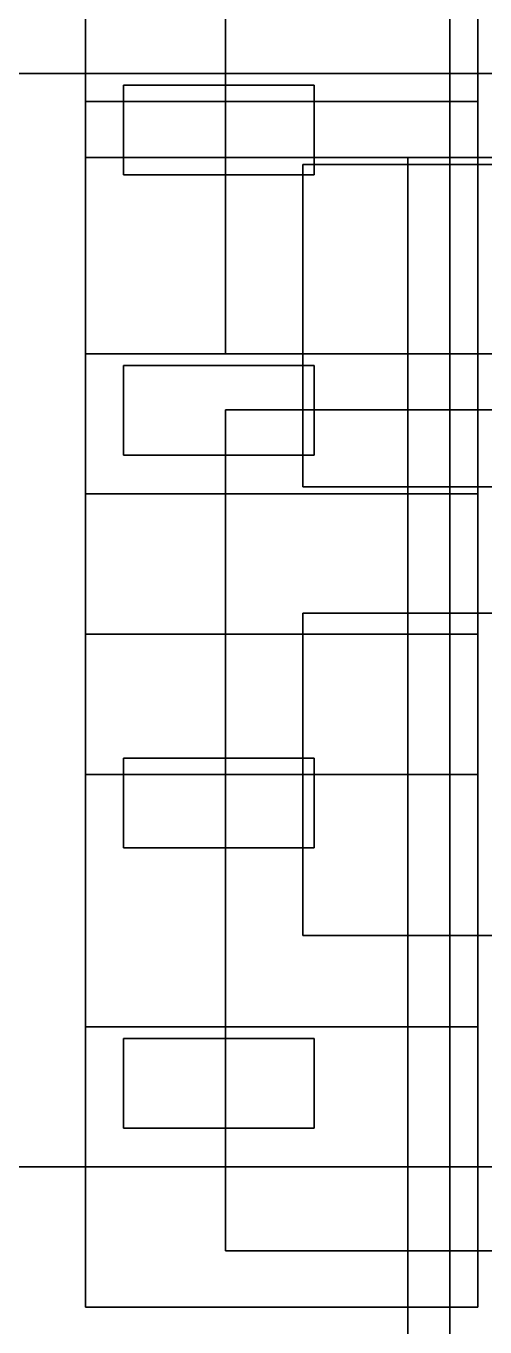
# Model space of a CAD drawing. Header units: feet. Extents: x -228 to 222, y -147 to 142.
# Drawn here: x -61.12 to -44.75, y -47.71 to -1.31 of the extents above; entities that cross this region are included whole.
import ezdxf

# ---------------------------------------------------------------- set-up
doc = ezdxf.new("R2010")
doc.units = ezdxf.units.FT
for name, color, linetype in [('bed', 7, 'CONTINUOUS'), ('corridor_sterile', 7, 'CONTINUOUS'), ('elevator_public', 7, 'CONTINUOUS'), ('floor', 7, 'CONTINUOUS'), ('icu', 7, 'CONTINUOUS'), ('med_surg', 7, 'CONTINUOUS'), ('oncology', 7, 'CONTINUOUS'), ('pediatrics', 7, 'CONTINUOUS'), ('procedure', 7, 'CONTINUOUS'), ('rehab', 7, 'CONTINUOUS'), ('research', 7, 'CONTINUOUS'), ('telemetry', 7, 'CONTINUOUS'), ('utility', 7, 'CONTINUOUS'), ('women', 7, 'CONTINUOUS')]:
    doc.layers.add(name, color=color, linetype=linetype)

msp = doc.modelspace()

# ---------------------------------------------------------------- linework, layer by layer
at = {"layer": 'bed'}
for points in [[(-50.84, -3.42, 183.75), (-57.64, -3.42, 183.75), (-57.64, -3.42, 185.95), (-50.84, -3.42, 185.95)], [(-57.64, -3.42, 183.75), (-57.64, -6.62, 183.75), (-57.64, -6.62, 185.95), (-57.64, -3.42, 185.95)], [(-57.64, -6.62, 185.95), (-50.84, -6.62, 185.95), (-50.84, -3.42, 185.95), (-57.64, -3.42, 185.95)], [(-57.64, -6.62, 183.75), (-57.64, -3.42, 183.75), (-50.84, -3.42, 183.75), (-50.84, -6.62, 183.75)], [(-50.84, -6.62, 183.75), (-50.84, -3.42, 183.75), (-50.84, -3.42, 185.95), (-50.84, -6.62, 185.95)], [(-57.64, -6.62, 183.75), (-50.84, -6.62, 183.75), (-50.84, -6.62, 185.95), (-57.64, -6.62, 185.95)], [(-50.84, -13.42, 78.75), (-57.64, -13.42, 78.75), (-57.64, -13.42, 80.95), (-50.84, -13.42, 80.95)], [(-57.64, -13.42, 78.75), (-57.64, -16.62, 78.75), (-57.64, -16.62, 80.95), (-57.64, -13.42, 80.95)], [(-57.64, -16.62, 80.95), (-50.84, -16.62, 80.95), (-50.84, -13.42, 80.95), (-57.64, -13.42, 80.95)], [(-57.64, -16.62, 78.75), (-57.64, -13.42, 78.75), (-50.84, -13.42, 78.75), (-50.84, -16.62, 78.75)], [(-50.84, -13.42, 93.75), (-57.64, -13.42, 93.75), (-57.64, -13.42, 95.95), (-50.84, -13.42, 95.95)], [(-57.64, -13.42, 93.75), (-57.64, -16.62, 93.75), (-57.64, -16.62, 95.95), (-57.64, -13.42, 95.95)], [(-57.64, -16.62, 95.95), (-50.84, -16.62, 95.95), (-50.84, -13.42, 95.95), (-57.64, -13.42, 95.95)], [(-57.64, -16.62, 93.75), (-57.64, -13.42, 93.75), (-50.84, -13.42, 93.75), (-50.84, -16.62, 93.75)], [(-50.84, -13.42, 108.75), (-57.64, -13.42, 108.75), (-57.64, -13.42, 110.95), (-50.84, -13.42, 110.95)], [(-57.64, -13.42, 108.75), (-57.64, -16.62, 108.75), (-57.64, -16.62, 110.95), (-57.64, -13.42, 110.95)], [(-57.64, -16.62, 110.95), (-50.84, -16.62, 110.95), (-50.84, -13.42, 110.95), (-57.64, -13.42, 110.95)], [(-57.64, -16.62, 108.75), (-57.64, -13.42, 108.75), (-50.84, -13.42, 108.75), (-50.84, -16.62, 108.75)], [(-50.84, -13.42, 123.75), (-57.64, -13.42, 123.75), (-57.64, -13.42, 125.95), (-50.84, -13.42, 125.95)], [(-57.64, -13.42, 123.75), (-57.64, -16.62, 123.75), (-57.64, -16.62, 125.95), (-57.64, -13.42, 125.95)], [(-57.64, -16.62, 125.95), (-50.84, -16.62, 125.95), (-50.84, -13.42, 125.95), (-57.64, -13.42, 125.95)], [(-57.64, -16.62, 123.75), (-57.64, -13.42, 123.75), (-50.84, -13.42, 123.75), (-50.84, -16.62, 123.75)], [(-50.84, -13.42, 168.75), (-57.64, -13.42, 168.75), (-57.64, -13.42, 170.95), (-50.84, -13.42, 170.95)], [(-57.64, -13.42, 168.75), (-57.64, -16.62, 168.75), (-57.64, -16.62, 170.95), (-57.64, -13.42, 170.95)], [(-57.64, -16.62, 170.95), (-50.84, -16.62, 170.95), (-50.84, -13.42, 170.95), (-57.64, -13.42, 170.95)], [(-57.64, -16.62, 168.75), (-57.64, -13.42, 168.75), (-50.84, -13.42, 168.75), (-50.84, -16.62, 168.75)], [(-50.84, -16.62, 78.75), (-50.84, -13.42, 78.75), (-50.84, -13.42, 80.95), (-50.84, -16.62, 80.95)], [(-50.84, -16.62, 93.75), (-50.84, -13.42, 93.75), (-50.84, -13.42, 95.95), (-50.84, -16.62, 95.95)], [(-50.84, -16.62, 108.75), (-50.84, -13.42, 108.75), (-50.84, -13.42, 110.95), (-50.84, -16.62, 110.95)], [(-50.84, -16.62, 123.75), (-50.84, -13.42, 123.75), (-50.84, -13.42, 125.95), (-50.84, -16.62, 125.95)], [(-50.84, -16.62, 168.75), (-50.84, -13.42, 168.75), (-50.84, -13.42, 170.95), (-50.84, -16.62, 170.95)], [(-57.64, -16.62, 78.75), (-50.84, -16.62, 78.75), (-50.84, -16.62, 80.95), (-57.64, -16.62, 80.95)], [(-57.64, -16.62, 93.75), (-50.84, -16.62, 93.75), (-50.84, -16.62, 95.95), (-57.64, -16.62, 95.95)], [(-57.64, -16.62, 108.75), (-50.84, -16.62, 108.75), (-50.84, -16.62, 110.95), (-57.64, -16.62, 110.95)], [(-57.64, -16.62, 123.75), (-50.84, -16.62, 123.75), (-50.84, -16.62, 125.95), (-57.64, -16.62, 125.95)], [(-57.64, -16.62, 168.75), (-50.84, -16.62, 168.75), (-50.84, -16.62, 170.95), (-57.64, -16.62, 170.95)], [(-50.84, -27.42, 183.75), (-57.64, -27.42, 183.75), (-57.64, -27.42, 185.95), (-50.84, -27.42, 185.95)], [(-57.64, -27.42, 183.75), (-57.64, -30.62, 183.75), (-57.64, -30.62, 185.95), (-57.64, -27.42, 185.95)], [(-57.64, -30.62, 185.95), (-50.84, -30.62, 185.95), (-50.84, -27.42, 185.95), (-57.64, -27.42, 185.95)], [(-57.64, -30.62, 183.75), (-57.64, -27.42, 183.75), (-50.84, -27.42, 183.75), (-50.84, -30.62, 183.75)], [(-50.84, -30.62, 183.75), (-50.84, -27.42, 183.75), (-50.84, -27.42, 185.95), (-50.84, -30.62, 185.95)], [(-57.64, -30.62, 183.75), (-50.84, -30.62, 183.75), (-50.84, -30.62, 185.95), (-57.64, -30.62, 185.95)], [(-50.84, -37.42, 78.75), (-57.64, -37.42, 78.75), (-57.64, -37.42, 80.95), (-50.84, -37.42, 80.95)], [(-57.64, -37.42, 78.75), (-57.64, -40.62, 78.75), (-57.64, -40.62, 80.95), (-57.64, -37.42, 80.95)], [(-57.64, -40.62, 80.95), (-50.84, -40.62, 80.95), (-50.84, -37.42, 80.95), (-57.64, -37.42, 80.95)], [(-57.64, -40.62, 78.75), (-57.64, -37.42, 78.75), (-50.84, -37.42, 78.75), (-50.84, -40.62, 78.75)], [(-50.84, -37.42, 93.75), (-57.64, -37.42, 93.75), (-57.64, -37.42, 95.95), (-50.84, -37.42, 95.95)], [(-57.64, -37.42, 93.75), (-57.64, -40.62, 93.75), (-57.64, -40.62, 95.95), (-57.64, -37.42, 95.95)], [(-57.64, -40.62, 95.95), (-50.84, -40.62, 95.95), (-50.84, -37.42, 95.95), (-57.64, -37.42, 95.95)], [(-57.64, -40.62, 93.75), (-57.64, -37.42, 93.75), (-50.84, -37.42, 93.75), (-50.84, -40.62, 93.75)], [(-50.84, -37.42, 108.75), (-57.64, -37.42, 108.75), (-57.64, -37.42, 110.95), (-50.84, -37.42, 110.95)], [(-57.64, -37.42, 108.75), (-57.64, -40.62, 108.75), (-57.64, -40.62, 110.95), (-57.64, -37.42, 110.95)], [(-57.64, -40.62, 110.95), (-50.84, -40.62, 110.95), (-50.84, -37.42, 110.95), (-57.64, -37.42, 110.95)], [(-57.64, -40.62, 108.75), (-57.64, -37.42, 108.75), (-50.84, -37.42, 108.75), (-50.84, -40.62, 108.75)], [(-50.84, -37.42, 123.75), (-57.64, -37.42, 123.75), (-57.64, -37.42, 125.95), (-50.84, -37.42, 125.95)], [(-57.64, -37.42, 123.75), (-57.64, -40.62, 123.75), (-57.64, -40.62, 125.95), (-57.64, -37.42, 125.95)], [(-57.64, -40.62, 125.95), (-50.84, -40.62, 125.95), (-50.84, -37.42, 125.95), (-57.64, -37.42, 125.95)], [(-57.64, -40.62, 123.75), (-57.64, -37.42, 123.75), (-50.84, -37.42, 123.75), (-50.84, -40.62, 123.75)], [(-50.84, -37.42, 168.75), (-57.64, -37.42, 168.75), (-57.64, -37.42, 170.95), (-50.84, -37.42, 170.95)], [(-57.64, -37.42, 168.75), (-57.64, -40.62, 168.75), (-57.64, -40.62, 170.95), (-57.64, -37.42, 170.95)], [(-57.64, -40.62, 170.95), (-50.84, -40.62, 170.95), (-50.84, -37.42, 170.95), (-57.64, -37.42, 170.95)], [(-57.64, -40.62, 168.75), (-57.64, -37.42, 168.75), (-50.84, -37.42, 168.75), (-50.84, -40.62, 168.75)], [(-50.84, -40.62, 78.75), (-50.84, -37.42, 78.75), (-50.84, -37.42, 80.95), (-50.84, -40.62, 80.95)], [(-50.84, -40.62, 93.75), (-50.84, -37.42, 93.75), (-50.84, -37.42, 95.95), (-50.84, -40.62, 95.95)], [(-50.84, -40.62, 108.75), (-50.84, -37.42, 108.75), (-50.84, -37.42, 110.95), (-50.84, -40.62, 110.95)], [(-50.84, -40.62, 123.75), (-50.84, -37.42, 123.75), (-50.84, -37.42, 125.95), (-50.84, -40.62, 125.95)], [(-50.84, -40.62, 168.75), (-50.84, -37.42, 168.75), (-50.84, -37.42, 170.95), (-50.84, -40.62, 170.95)], [(-57.64, -40.62, 78.75), (-50.84, -40.62, 78.75), (-50.84, -40.62, 80.95), (-57.64, -40.62, 80.95)], [(-57.64, -40.62, 93.75), (-50.84, -40.62, 93.75), (-50.84, -40.62, 95.95), (-57.64, -40.62, 95.95)], [(-57.64, -40.62, 108.75), (-50.84, -40.62, 108.75), (-50.84, -40.62, 110.95), (-57.64, -40.62, 110.95)], [(-57.64, -40.62, 123.75), (-50.84, -40.62, 123.75), (-50.84, -40.62, 125.95), (-57.64, -40.62, 125.95)], [(-57.64, -40.62, 168.75), (-50.84, -40.62, 168.75), (-50.84, -40.62, 170.95), (-57.64, -40.62, 170.95)]]:
    msp.add_3dface(points, dxfattribs=at)
at = {"layer": 'corridor_sterile'}
for points in [[(-54, 13, 45), (-54, -13, 45), (-54, -13, 49.4), (-54, 13, 49.4)], [(-54, -13, 49.4), (54, -13, 49.4), (54, 13, 49.4), (-54, 13, 49.4)], [(-54, -13, 45), (-54, 13, 45), (54, 13, 45), (54, -13, 45)], [(-54, -13, 45), (54, -13, 45), (54, -13, 49.4), (-54, -13, 49.4)]]:
    msp.add_3dface(points, dxfattribs=at)
at = {"layer": 'elevator_public'}
for points in [[(-40.75, -6.25, 2), (-51.25, -6.25, 2), (-51.25, -6.25, 241), (-40.75, -6.25, 241)], [(-51.25, -6.25, 2), (-51.25, -17.75, 2), (-51.25, -17.75, 241), (-51.25, -6.25, 241)], [(-51.25, -17.75, 241), (-40.75, -17.75, 241), (-40.75, -6.25, 241), (-51.25, -6.25, 241)], [(-51.25, -17.75, 2), (-51.25, -6.25, 2), (-40.75, -6.25, 2), (-40.75, -17.75, 2)], [(-51.25, -17.75, 2), (-40.75, -17.75, 2), (-40.75, -17.75, 241), (-51.25, -17.75, 241)], [(-40.75, -22.25, 2), (-51.25, -22.25, 2), (-51.25, -22.25, 241), (-40.75, -22.25, 241)], [(-51.25, -22.25, 2), (-51.25, -33.75, 2), (-51.25, -33.75, 241), (-51.25, -22.25, 241)], [(-51.25, -33.75, 241), (-40.75, -33.75, 241), (-40.75, -22.25, 241), (-51.25, -22.25, 241)], [(-51.25, -33.75, 2), (-51.25, -22.25, 2), (-40.75, -22.25, 2), (-40.75, -33.75, 2)], [(-51.25, -33.75, 2), (-40.75, -33.75, 2), (-40.75, -33.75, 241), (-51.25, -33.75, 241)]]:
    msp.add_3dface(points, dxfattribs=at)
at = {"layer": 'floor'}
for points in [[(-215, -135, 0.275), (215, -135, 0.275), (215, 135, 0.275), (-215, 135, 0.275)], [(-215, -135, -0.275), (-215, 135, -0.275), (215, 135, -0.275), (215, -135, -0.275)], [(-215, -135, 15.275), (215, -135, 15.275), (215, 135, 15.275), (-215, 135, 15.275)], [(-215, -135, 14.725), (-215, 135, 14.725), (215, 135, 14.725), (215, -135, 14.725)], [(-215, -135, 30.275), (215, -135, 30.275), (215, 135, 30.275), (-215, 135, 30.275)], [(-215, -135, 29.725), (-215, 135, 29.725), (215, 135, 29.725), (215, -135, 29.725)], [(-215, -135, 45.275), (215, -135, 45.275), (215, 135, 45.275), (-215, 135, 45.275)], [(-215, -135, 44.725), (-215, 135, 44.725), (215, 135, 44.725), (215, -135, 44.725)], [(-215, -135, 60.275), (215, -135, 60.275), (215, 135, 60.275), (-215, 135, 60.275)], [(-215, -135, 59.725), (-215, 135, 59.725), (215, 135, 59.725), (215, -135, 59.725)], [(-165, -105, 75.275), (165, -105, 75.275), (165, 105, 75.275), (-165, 105, 75.275)], [(-165, -105, 74.725), (-165, 105, 74.725), (165, 105, 74.725), (165, -105, 74.725)], [(-165, -105, 90.275), (165, -105, 90.275), (165, 105, 90.275), (-165, 105, 90.275)], [(-165, -105, 89.725), (-165, 105, 89.725), (165, 105, 89.725), (165, -105, 89.725)], [(-165, -105, 105.275), (165, -105, 105.275), (165, 105, 105.275), (-165, 105, 105.275)], [(-165, -105, 104.725), (-165, 105, 104.725), (165, 105, 104.725), (165, -105, 104.725)], [(-165, -105, 120.275), (165, -105, 120.275), (165, 105, 120.275), (-165, 105, 120.275)], [(-165, -105, 119.725), (-165, 105, 119.725), (165, 105, 119.725), (165, -105, 119.725)], [(-165, -105, 135.275), (165, -105, 135.275), (165, 105, 135.275), (-165, 105, 135.275)], [(-165, -105, 134.725), (-165, 105, 134.725), (165, 105, 134.725), (165, -105, 134.725)], [(-165, -105, 150.275), (165, -105, 150.275), (165, 105, 150.275), (-165, 105, 150.275)], [(-165, -105, 149.725), (-165, 105, 149.725), (165, 105, 149.725), (165, -105, 149.725)], [(-165, -105, 165.275), (165, -105, 165.275), (165, 105, 165.275), (-165, 105, 165.275)], [(-165, -105, 164.725), (-165, 105, 164.725), (165, 105, 164.725), (165, -105, 164.725)], [(-165, -105, 180.275), (165, -105, 180.275), (165, 105, 180.275), (-165, 105, 180.275)], [(-165, -105, 179.725), (-165, 105, 179.725), (165, 105, 179.725), (165, -105, 179.725)], [(-165, -95, 195.275), (165, -95, 195.275), (165, 95, 195.275), (-165, 95, 195.275)], [(-165, -95, 194.725), (-165, 95, 194.725), (165, 95, 194.725), (165, -95, 194.725)], [(-165, -95, 210.275), (165, -95, 210.275), (165, 95, 210.275), (-165, 95, 210.275)], [(-165, -95, 209.725), (-165, 95, 209.725), (165, 95, 209.725), (165, -95, 209.725)], [(-130, -75, 225.275), (130, -75, 225.275), (130, 75, 225.275), (-130, 75, 225.275)], [(-130, -75, 224.725), (-130, 75, 224.725), (130, 75, 224.725), (130, -75, 224.725)]]:
    msp.add_3dface(points, dxfattribs=at)
at = {"layer": 'icu'}
for points in [[(87.5, -6, 60), (-47.5, -6, 60), (-47.5, -6, 62.5), (87.5, -6, 62.5)], [(-47.5, -6, 60), (-47.5, -110, 60), (-47.5, -110, 62.5), (-47.5, -6, 62.5)], [(-47.5, -110, 62.5), (87.5, -110, 62.5), (87.5, -6, 62.5), (-47.5, -6, 62.5)], [(-47.5, -110, 60), (-47.5, -6, 60), (87.5, -6, 60), (87.5, -110, 60)]]:
    msp.add_3dface(points, dxfattribs=at)
at = {"layer": 'med_surg'}
for points in [[(-146, -52, 77.5), (-18, -52, 77.5), (-18, 52, 77.5), (-146, 52, 77.5)], [(-146, -52, 75), (-146, 52, 75), (-18, 52, 75), (-18, -52, 75)], [(-146, -52, 92.5), (-18, -52, 92.5), (-18, 52, 92.5), (-146, 52, 92.5)], [(-146, -52, 90), (-146, 52, 90), (-18, 52, 90), (-18, -52, 90)], [(-146, -52, 107.5), (-18, -52, 107.5), (-18, 52, 107.5), (-146, 52, 107.5)], [(-146, -52, 105), (-146, 52, 105), (-18, 52, 105), (-18, -52, 105)], [(-45, -4, 75), (-59, -4, 75), (-59, -4, 79.2), (-45, -4, 79.2)], [(-59, -4, 75), (-59, -23, 75), (-59, -23, 79.2), (-59, -4, 79.2)], [(-59, -23, 79.2), (-45, -23, 79.2), (-45, -4, 79.2), (-59, -4, 79.2)], [(-59, -23, 75), (-59, -4, 75), (-45, -4, 75), (-45, -23, 75)], [(-45, -4, 90), (-59, -4, 90), (-59, -4, 94.2), (-45, -4, 94.2)], [(-59, -4, 90), (-59, -23, 90), (-59, -23, 94.2), (-59, -4, 94.2)], [(-59, -23, 94.2), (-45, -23, 94.2), (-45, -4, 94.2), (-59, -4, 94.2)], [(-59, -23, 90), (-59, -4, 90), (-45, -4, 90), (-45, -23, 90)], [(-45, -4, 105), (-59, -4, 105), (-59, -4, 109.2), (-45, -4, 109.2)], [(-59, -4, 105), (-59, -23, 105), (-59, -23, 109.2), (-59, -4, 109.2)], [(-59, -23, 109.2), (-45, -23, 109.2), (-45, -4, 109.2), (-59, -4, 109.2)], [(-59, -23, 105), (-59, -4, 105), (-45, -4, 105), (-45, -23, 105)], [(-45, -23, 75), (-45, -4, 75), (-45, -4, 79.2), (-45, -23, 79.2)], [(-45, -23, 90), (-45, -4, 90), (-45, -4, 94.2), (-45, -23, 94.2)], [(-45, -23, 105), (-45, -4, 105), (-45, -4, 109.2), (-45, -23, 109.2)], [(-59, -23, 75), (-45, -23, 75), (-45, -23, 79.2), (-59, -23, 79.2)], [(-59, -23, 90), (-45, -23, 90), (-45, -23, 94.2), (-59, -23, 94.2)], [(-59, -23, 105), (-45, -23, 105), (-45, -23, 109.2), (-59, -23, 109.2)], [(-45, -28, 75), (-59, -28, 75), (-59, -28, 79.2), (-45, -28, 79.2)], [(-59, -28, 75), (-59, -47, 75), (-59, -47, 79.2), (-59, -28, 79.2)], [(-59, -47, 79.2), (-45, -47, 79.2), (-45, -28, 79.2), (-59, -28, 79.2)], [(-59, -47, 75), (-59, -28, 75), (-45, -28, 75), (-45, -47, 75)], [(-45, -28, 90), (-59, -28, 90), (-59, -28, 94.2), (-45, -28, 94.2)], [(-59, -28, 90), (-59, -47, 90), (-59, -47, 94.2), (-59, -28, 94.2)], [(-59, -47, 94.2), (-45, -47, 94.2), (-45, -28, 94.2), (-59, -28, 94.2)], [(-59, -47, 90), (-59, -28, 90), (-45, -28, 90), (-45, -47, 90)], [(-45, -28, 105), (-59, -28, 105), (-59, -28, 109.2), (-45, -28, 109.2)], [(-59, -28, 105), (-59, -47, 105), (-59, -47, 109.2), (-59, -28, 109.2)], [(-59, -47, 109.2), (-45, -47, 109.2), (-45, -28, 109.2), (-59, -28, 109.2)], [(-59, -47, 105), (-59, -28, 105), (-45, -28, 105), (-45, -47, 105)], [(-45, -47, 75), (-45, -28, 75), (-45, -28, 79.2), (-45, -47, 79.2)], [(-45, -47, 90), (-45, -28, 90), (-45, -28, 94.2), (-45, -47, 94.2)], [(-45, -47, 105), (-45, -28, 105), (-45, -28, 109.2), (-45, -47, 109.2)], [(-59, -47, 75), (-45, -47, 75), (-45, -47, 79.2), (-59, -47, 79.2)], [(-59, -47, 90), (-45, -47, 90), (-45, -47, 94.2), (-59, -47, 94.2)], [(-59, -47, 105), (-45, -47, 105), (-45, -47, 109.2), (-59, -47, 109.2)]]:
    msp.add_3dface(points, dxfattribs=at)
at = {"layer": 'oncology'}
for points in [[(-146, -52, 167.5), (-18, -52, 167.5), (-18, 52, 167.5), (-146, 52, 167.5)], [(-146, -52, 165), (-146, 52, 165), (-18, 52, 165), (-18, -52, 165)], [(-45, -4, 165), (-59, -4, 165), (-59, -4, 169.2), (-45, -4, 169.2)], [(-59, -4, 165), (-59, -23, 165), (-59, -23, 169.2), (-59, -4, 169.2)], [(-59, -23, 169.2), (-45, -23, 169.2), (-45, -4, 169.2), (-59, -4, 169.2)], [(-59, -23, 165), (-59, -4, 165), (-45, -4, 165), (-45, -23, 165)], [(-45, -23, 165), (-45, -4, 165), (-45, -4, 169.2), (-45, -23, 169.2)], [(-59, -23, 165), (-45, -23, 165), (-45, -23, 169.2), (-59, -23, 169.2)], [(-45, -28, 165), (-59, -28, 165), (-59, -28, 169.2), (-45, -28, 169.2)], [(-59, -28, 165), (-59, -47, 165), (-59, -47, 169.2), (-59, -28, 169.2)], [(-59, -47, 169.2), (-45, -47, 169.2), (-45, -28, 169.2), (-59, -28, 169.2)], [(-59, -47, 165), (-59, -28, 165), (-45, -28, 165), (-45, -47, 165)], [(-45, -47, 165), (-45, -28, 165), (-45, -28, 169.2), (-45, -47, 169.2)], [(-59, -47, 165), (-45, -47, 165), (-45, -47, 169.2), (-59, -47, 169.2)]]:
    msp.add_3dface(points, dxfattribs=at)
at = {"layer": 'pediatrics'}
for points in [[(-174, -87, 152.5), (-46, -87, 152.5), (-46, 17, 152.5), (-174, 17, 152.5)], [(-174, -87, 150), (-174, 17, 150), (-46, 17, 150), (-46, -87, 150)], [(-46, -87, 150), (-46, 17, 150), (-46, 17, 152.5), (-46, -87, 152.5)]]:
    msp.add_3dface(points, dxfattribs=at)
at = {"layer": 'procedure'}
for points in [[(-22, -15, 45), (-54, -15, 45), (-54, -15, 50.4), (-22, -15, 50.4)], [(-54, -15, 45), (-54, -45, 45), (-54, -45, 50.4), (-54, -15, 50.4)], [(-54, -45, 50.4), (-22, -45, 50.4), (-22, -15, 50.4), (-54, -15, 50.4)], [(-54, -45, 45), (-54, -15, 45), (-22, -15, 45), (-22, -45, 45)], [(-54, -45, 45), (-22, -45, 45), (-22, -45, 50.4), (-54, -45, 50.4)]]:
    msp.add_3dface(points, dxfattribs=at)
at = {"layer": 'rehab'}
for points in [[(-64, -42, 182.5), (64, -42, 182.5), (64, 42, 182.5), (-64, 42, 182.5)], [(-64, -42, 180), (-64, 42, 180), (64, 42, 180), (64, -42, 180)], [(-59, 13, 180), (-59, -6, 180), (-59, -6, 184.2), (-59, 13, 184.2)], [(-59, -6, 184.2), (-45, -6, 184.2), (-45, 13, 184.2), (-59, 13, 184.2)], [(-59, -6, 180), (-59, 13, 180), (-45, 13, 180), (-45, -6, 180)], [(-45, -6, 180), (-45, 13, 180), (-45, 13, 184.2), (-45, -6, 184.2)], [(-59, 6, 180), (-59, -13, 180), (-59, -13, 184.2), (-59, 6, 184.2)], [(-59, -13, 184.2), (-45, -13, 184.2), (-45, 6, 184.2), (-59, 6, 184.2)], [(-59, -13, 180), (-59, 6, 180), (-45, 6, 180), (-45, -13, 180)], [(-45, -13, 180), (-45, 6, 180), (-45, 6, 184.2), (-45, -13, 184.2)], [(-59, -6, 180), (-45, -6, 180), (-45, -6, 184.2), (-59, -6, 184.2)], [(-59, -13, 180), (-45, -13, 180), (-45, -13, 184.2), (-59, -13, 184.2)], [(-45, -18, 180), (-59, -18, 180), (-59, -18, 184.2), (-45, -18, 184.2)], [(-59, -18, 180), (-59, -37, 180), (-59, -37, 184.2), (-59, -18, 184.2)], [(-59, -37, 184.2), (-45, -37, 184.2), (-45, -18, 184.2), (-59, -18, 184.2)], [(-59, -37, 180), (-59, -18, 180), (-45, -18, 180), (-45, -37, 180)], [(-45, -37, 180), (-45, -18, 180), (-45, -18, 184.2), (-45, -37, 184.2)], [(-59, -37, 180), (-45, -37, 180), (-45, -37, 184.2), (-59, -37, 184.2)], [(-64, -42, 180), (64, -42, 180), (64, -42, 182.5), (-64, -42, 182.5)]]:
    msp.add_3dface(points, dxfattribs=at)
at = {"layer": 'research'}
for points in [[(-16, -3, 210), (-128, -3, 210), (-128, -3, 215), (-16, -3, 215)], [(-128, -61, 215), (-16, -61, 215), (-16, -3, 215), (-128, -3, 215)], [(-128, -61, 210), (-128, -3, 210), (-16, -3, 210), (-16, -61, 210)], [(-15, -3, 195), (-125, -3, 195), (-125, -3, 200), (-15, -3, 200)], [(-125, -61, 200), (-15, -61, 200), (-15, -3, 200), (-125, -3, 200)], [(-125, -61, 195), (-125, -3, 195), (-15, -3, 195), (-15, -61, 195)]]:
    msp.add_3dface(points, dxfattribs=at)
at = {"layer": 'telemetry'}
for points in [[(-146, -52, 122.5), (-18, -52, 122.5), (-18, 52, 122.5), (-146, 52, 122.5)], [(-146, -52, 120), (-146, 52, 120), (-18, 52, 120), (-18, -52, 120)], [(-45, -4, 120), (-59, -4, 120), (-59, -4, 124.2), (-45, -4, 124.2)], [(-59, -4, 120), (-59, -23, 120), (-59, -23, 124.2), (-59, -4, 124.2)], [(-59, -23, 124.2), (-45, -23, 124.2), (-45, -4, 124.2), (-59, -4, 124.2)], [(-59, -23, 120), (-59, -4, 120), (-45, -4, 120), (-45, -23, 120)], [(-45, -23, 120), (-45, -4, 120), (-45, -4, 124.2), (-45, -23, 124.2)], [(-59, -23, 120), (-45, -23, 120), (-45, -23, 124.2), (-59, -23, 124.2)], [(-45, -28, 120), (-59, -28, 120), (-59, -28, 124.2), (-45, -28, 124.2)], [(-59, -28, 120), (-59, -47, 120), (-59, -47, 124.2), (-59, -28, 124.2)], [(-59, -47, 124.2), (-45, -47, 124.2), (-45, -28, 124.2), (-59, -28, 124.2)], [(-59, -47, 120), (-59, -28, 120), (-45, -28, 120), (-45, -47, 120)], [(-45, -47, 120), (-45, -28, 120), (-45, -28, 124.2), (-45, -47, 124.2)], [(-59, -47, 120), (-45, -47, 120), (-45, -47, 124.2), (-59, -47, 124.2)]]:
    msp.add_3dface(points, dxfattribs=at)
at = {"layer": 'utility'}
for points in [[(-90, -51, 230), (90, -51, 230), (90, 23, 230), (-90, 23, 230)], [(-90, -51, 225), (-90, 23, 225), (90, 23, 225), (90, -51, 225)]]:
    msp.add_3dface(points, dxfattribs=at)
at = {"layer": 'women'}
for points in [[(-174, -77, 137.5), (-46, -77, 137.5), (-46, 7, 137.5), (-174, 7, 137.5)], [(-174, -77, 135), (-174, 7, 135), (-46, 7, 135), (-46, -77, 135)], [(-46, -77, 135), (-46, 7, 135), (-46, 7, 137.5), (-46, -77, 137.5)]]:
    msp.add_3dface(points, dxfattribs=at)

doc.saveas('drawing.dxf')
